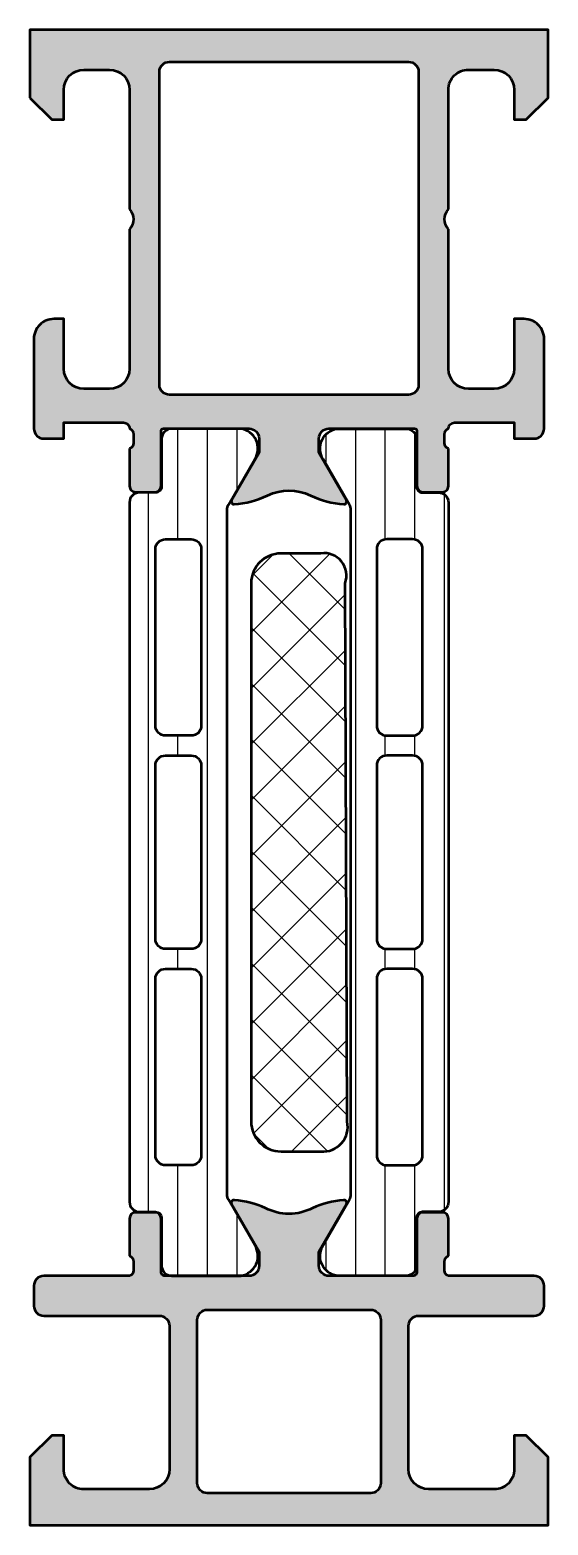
# Model space of a CAD drawing. Extents: x 0 to 26, y 0 to 75.
import ezdxf

# ---------------------------------------------------------------- set-up
doc = ezdxf.new("R2010")
doc.units = 0
for name, color, linetype, lineweight in [('0S-Alu contour', 7, 'Continuous', 50), ('0S-Alu hatch', 252, 'Continuous', 25), ('0S-Plastic contour', 254, 'Continuous', 50), ('0S-Plastic hatch', 253, 'Continuous', 25), ('0S-PT contour', 91, 'Continuous', 50), ('0S-PT hatch', 103, 'Continuous', 25)]:
    doc.layers.add(name, color=color, linetype=linetype, lineweight=lineweight)
pattern_1 = [(90, (0, 0), (-1.4859, 0), [])]

# ---------------------------------------------------------------- blocks, each defined once
blk = doc.blocks.new('345280__02117BA4_7943_4CB7_8D23_89E5C9077E85_')
at = {"layer": '0S-Alu hatch'}
h = blk.add_hatch(color=256, dxfattribs=at)
edge = h.paths.add_edge_path()
edge.add_line((6.10351562536e-05, 71.59996795654297), (1.100036621093753, 70.49999237060545))
edge.add_line((1.100036621093753, 70.49999237060545), (1.700012207031246, 70.49999237060545))
edge.add_line((1.700012207031246, 70.49999237060545), (1.700012202610871, 72.00035610491898))
edge.add_ellipse((2.7000986063068, 72.00035610491899), major_axis=(-1.000086403695929, 0), ratio=1, start_angle=270, end_angle=360, ccw=False)
edge.add_line((2.7000986063068, 73.00044250861492), (4.00006103515625, 73.00044250488281))
edge.add_ellipse((4.000006226468013, 72.00038769658362), major_axis=(-1.000054809801096, 0), ratio=1, start_angle=180, end_angle=269.99685986559194, ccw=False)
edge.add_line((5.000061036269109, 72.00038769658362), (5.00006103515625, 66))
edge.add_ellipse((4.475221694837891, 65.5), major_axis=(-0.724883668698509, 0), ratio=1, start_angle=136.3884232636867, end_angle=223.6115767363134, ccw=False)
edge.add_line((5.00006103515625, 65), (5.000061036884734, 58.00005879772896))
edge.add_ellipse((4.000002237427281, 58.00005879772896), major_axis=(-1.000058799457453, 0), ratio=1, start_angle=90.00000016859627, end_angle=180, ccw=False)
edge.add_line((4.000002240370014, 56.9999999982715), (2.700099677600191, 56.99999999617478))
edge.add_ellipse((2.700099677600191, 58.00008747056895), major_axis=(-1.000087474394163, 0), ratio=1, start_angle=0, end_angle=90, ccw=False)
edge.add_line((1.700012203206028, 58.00008747056895), (1.70001220703125, 60.5))
edge.add_line((1.70001220703125, 60.5), (1.200099677600194, 60.50000000382521))
edge.add_arc((1.200099677600194, 59.49991252943105), 1.000087474394163, 90, 180.000777112258)
edge.add_line((0.2000122032980185, 59.49989896507705), (0.2000732416993047, 54.99997010709593))
edge.add_arc((0.7000425015668515, 54.99997688836303), 0.4999692599135352, 180.0007771239829, 269.9995628678931)
edge.add_line((0.7000386871041141, 54.50000762846404), (1.700073242187503, 54.5))
edge.add_line((1.700073242187503, 54.5), (1.700073242187496, 55.29999542236328))
edge.add_line((1.700073242187496, 55.29999542236328), (4.699668299819463, 55.29999542236328))
edge.add_ellipse((4.69985643044568, 54.99980727042903), major_axis=(-0.3001882108858331, 0), ratio=1, start_angle=180.0000112296391, end_angle=270.0359077778344, ccw=False)
edge.add_ellipse((4.921208194788937, 54.73228661948429), major_axis=(-0.2788951693102386, 0), ratio=1, start_angle=178.8354106259054, end_angle=253.5801304207306, ccw=False)
edge.add_line((5.20004575429145, 54.72661820918961), (5.200045641332035, 54.27302421148573))
edge.add_ellipse((4.921177545688869, 54.26736355200883), major_axis=(-0.2789255417371446, 0), ratio=1, start_angle=106.4245945553555, end_angle=181.1628700728533, ccw=False)
edge.add_line((5.000044641332038, 53.9998202114859), (5.000044641332031, 52.1198092114774))
edge.add_arc((5.300044641332029, 52.11980921147739), 0.2999999999999971, 180, 269.9999999999997)
edge.add_line((5.300044641332027, 51.81980921147739), (6.280018960374821, 51.8198092114774))
edge.add_arc((6.280018960374821, 52.1198092114774), 0.3000000000000043, 270, 360)
edge.add_line((6.580018960374825, 52.1198092114774), (6.580018960374816, 54.87998474121093))
edge.add_ellipse((6.700018960374821, 54.87998474121093), major_axis=(-0.1200000000000045, 0), ratio=1, start_angle=270, end_angle=360, ccw=False)
edge.add_line((6.700018960374821, 54.99998474121094), (11.00001288225367, 54.99998474137688))
edge.add_ellipse((11.00001288225367, 54.49999762360295), major_axis=(-0.4999871177739266, 0), ratio=1, start_angle=180, end_angle=270.0000000000004, ccw=False)
edge.add_line((11.5000000000276, 54.49999762360296), (11.5, 53.79998779296876))
edge.add_line((11.5, 53.79998779296876), (10.12138789753268, 51.41215374551815))
edge.add_arc((10.24176552749369, 51.3426539167056), 0.1390000000000036, 150.0000814796167, 274.1947585652781)
edge.add_arc((9.911377009766287, 55.84733126901118), 4.655777016969164, 274.1947585652781, 295.5709617362496)
edge.add_ellipse((13.00001525878906, 49.39245261149504), major_axis=(-2.49999999999998, 0), ratio=1, start_angle=244.4290382637505, end_angle=295.57096173624956, ccw=False)
edge.add_arc((16.08865350781184, 55.8473312690112), 4.655777016969185, 244.4290382637504, 265.8052414347218)
edge.add_arc((15.75826499008443, 51.3426539167056), 0.1390000000000028, 265.8052414347202, 389.9999185203833)
edge.add_line((15.87864262004544, 51.41215374551815), (14.50003051757813, 53.79998779296875))
edge.add_line((14.50003051757813, 53.79998779296875), (14.5000305173399, 54.50000780482098))
edge.add_ellipse((15.00000745426179, 54.50000780482099), major_axis=(-0.4999769369218896, 0), ratio=1, start_angle=270.00009934834395, end_angle=360, ccw=False)
edge.add_line((15.00000658732393, 54.99998474174212), (19.29995041597405, 54.99999219708159))
edge.add_ellipse((19.29995062403276, 54.87999219708178), major_axis=(-0.1200000000000002, 0), ratio=1, start_angle=180, end_angle=270.0000993407138, ccw=False)
edge.add_line((19.41995062403276, 54.87999219708177), (19.41995062403275, 52.11980940966798))
edge.add_arc((19.71995062403277, 52.11980940966798), 0.3000000000000114, 180, 270)
edge.add_line((19.71995062403277, 51.81980940966797), (20.69992494307554, 51.81980940966798))
edge.add_arc((20.69992494307554, 52.11980940966798), 0.3000000000000043, 270, 360)
edge.add_line((20.99992494307555, 52.11980940966798), (20.99992494307555, 53.99982040967648))
edge.add_ellipse((21.07879203871872, 54.26736375019942), major_axis=(-0.2789255417371511, 0), ratio=1, start_angle=-1.1628700728908825, end_angle=73.57540544464513, ccw=False)
edge.add_line((20.79992394307555, 54.2730244096765), (20.79992394307555, 54.72661840967632))
edge.add_ellipse((21.07876138961857, 54.73228681767485), major_axis=(-0.2788950563274125, 0), ratio=1, start_angle=-73.58012358032482, end_angle=1.1645893741288091, ccw=False)
edge.add_ellipse((21.30011295577001, 54.99980740966796), major_axis=(-0.3001880126953296, 0), ratio=1, start_angle=270, end_angle=360, ccw=False)
edge.add_line((21.30011295577001, 55.29999542236328), (24.29998779296875, 55.29999542236328))
edge.add_line((24.29998779296875, 55.29999542236328), (24.29998779296875, 54.5))
edge.add_line((24.29998779296875, 54.5), (25.30002234805214, 54.50000762846404))
edge.add_arc((25.3000185335894, 54.99997688836302), 0.4999692599135264, 270.0004371321072, 359.999222876017)
edge.add_line((25.79998779345694, 54.99997010709385), (25.80004883185823, 59.49989896507516))
edge.add_arc((24.79996135755606, 59.49991252943105), 1.000087474394157, 359.9992228877419, 450)
edge.add_line((24.79996135755606, 60.50000000382521), (24.300048828125, 60.5))
edge.add_line((24.300048828125, 60.5), (24.30004883195021, 58.00008747056894))
edge.add_ellipse((23.29996135755605, 58.00008747056895), major_axis=(-1.000087474394156, 0), ratio=1, start_angle=90, end_angle=180, ccw=False)
edge.add_line((23.29996135755605, 56.99999999617479), (22.00005879478624, 56.99999999827151))
edge.add_ellipse((22.00005879772897, 58.00005879772896), major_axis=(-1.000058799457455, 0), ratio=1, start_angle=0, end_angle=89.99999983140373, ccw=False)
edge.add_line((20.99999999827151, 58.00005879772896), (21, 65))
edge.add_ellipse((21.52483934031836, 65.5), major_axis=(-0.7248836686985115, 0), ratio=1, start_angle=-43.61157673631311, end_angle=43.611576736313225, ccw=False)
edge.add_line((21, 66), (20.99999999888713, 72.00038769658362))
edge.add_ellipse((22.00005480868824, 72.00038769658362), major_axis=(-1.00005480980111, 0), ratio=1, start_angle=269.99999999999983, end_angle=360, ccw=False)
edge.add_line((22.00005480868824, 73.00044250638474), (23.29996243000489, 73.00044250861491))
edge.add_ellipse((23.29996242884945, 72.00035610491898), major_axis=(-1.000086403695931, 0), ratio=1, start_angle=180, end_angle=269.99999993380396, ccw=False)
edge.add_line((24.30004883254538, 72.00035610491898), (24.300048828125, 70.49999237060545))
edge.add_line((24.300048828125, 70.49999237060545), (24.9000244140625, 70.49999237060545))
edge.add_line((24.9000244140625, 70.49999237060545), (26, 71.59996795654297))
edge.add_line((26, 71.59996795654297), (26, 75))
edge.add_line((26, 75), (6.10351562536e-05, 75))
edge.add_line((6.10351562536e-05, 75), (6.10351562536e-05, 71.59996795654297))
edge = h.paths.add_edge_path()
edge.add_line((6.500045776359678, 57.19999968910979), (6.500045776367191, 72.89999389648438))
edge.add_ellipse((7.000048517234795, 72.89999115561677), major_axis=(-0.5000027408751163, 0), ratio=1, start_angle=270.0000000000354, end_angle=359.99968592151924, ccw=False)
edge.add_line((7.000048517234485, 73.39999389649189), (19.00001251792145, 73.39999389649188))
edge.add_ellipse((19.00001251792145, 72.89999115561675), major_axis=(-0.5000027408751322, 0), ratio=1, start_angle=180, end_angle=269.9999999999996, ccw=False)
edge.add_line((19.50001525879658, 72.89999115561675), (19.50001525879657, 57.19999968910979))
edge.add_ellipse((19.00001251792146, 57.19999968910979), major_axis=(-0.5000027408751109, 0), ratio=1, start_angle=90.00000000003581, end_angle=180, ccw=False)
edge.add_line((19.00001251792177, 56.69999694823467), (7.000048517234793, 56.69999694823466))
edge.add_ellipse((7.000048517234793, 57.19999968910979), major_axis=(-0.500002740875118, 0), ratio=1, start_angle=0, end_angle=90, ccw=False)
at = {"layer": '0S-Alu contour', "color": 7}
for points in [[(24.30004883254538, 72.00035610491898), (24.300048828125, 70.49999237060545), (24.9000244140625, 70.49999237060545), (26, 71.59996795654297), (26, 75), (6.10351562536e-05, 75), (6.10351562536e-05, 71.59996795654297)], [(2.7000986063068, 73.00044250861492), (4.00006103515625, 73.00044250488281)], [(6.500045776359678, 57.19999968910979), (6.500045776367191, 72.89999389648438)], [(7.000048517234485, 73.39999389649189), (19.00001251792145, 73.39999389649188)], [(19.50001525879658, 72.89999115561675), (19.50001525879657, 57.19999968910979)], [(22.00005480868824, 73.00044250638474), (23.29996243000489, 73.00044250861491)], [(6.10351562536e-05, 71.59996795654297), (1.100036621093753, 70.49999237060545), (1.700012207031246, 70.49999237060545), (1.700012202610871, 72.00035610491898)], [(5.000061036269109, 72.00038769658362), (5.00006103515625, 66)], [(21, 66), (20.99999999888713, 72.00038769658362)], [(5.00006103515625, 65), (5.000061036884734, 58.00005879772896)], [(20.99999999827151, 58.00005879772896), (21, 65)], [(1.700012203206028, 58.00008747056895), (1.70001220703125, 60.5), (1.200099677600194, 60.50000000382521)], [(24.79996135755606, 60.50000000382521), (24.300048828125, 60.5), (24.30004883195021, 58.00008747056894)], [(0.2000122032980185, 59.49989896507705), (0.2000732416993047, 54.99997010709593)], [(25.79998779345694, 54.99997010709385), (25.80004883185823, 59.49989896507516)], [(4.000002240370014, 56.9999999982715), (2.700099677600191, 56.99999999617478)], [(19.00001251792177, 56.69999694823467), (7.000048517234793, 56.69999694823466)], [(23.29996135755605, 56.99999999617479), (22.00005879478624, 56.99999999827151)], [(0.7000386871041141, 54.50000762846404), (1.700073242187503, 54.5), (1.700073242187496, 55.29999542236328), (4.699668299819463, 55.29999542236328)], [(6.580018960374825, 52.1198092114774), (6.580018960374816, 54.87998474121093)], [(6.700018960374821, 54.99998474121094), (11.00001288225367, 54.99998474137688)], [(15.00000658732393, 54.99998474174212), (19.29995041597405, 54.99999219708159)], [(19.41995062403276, 54.87999219708177), (19.41995062403275, 52.11980940966798)], [(21.30011295577001, 55.29999542236328), (24.29998779296875, 55.29999542236328), (24.29998779296875, 54.5), (25.30002234805214, 54.50000762846404)], [(5.20004575429145, 54.72661820918961), (5.200045641332035, 54.27302421148573)], [(11.5000000000276, 54.49999762360296), (11.5, 53.79998779296876), (10.12138789753268, 51.41215374551815)], [(15.87864262004544, 51.41215374551815), (14.50003051757813, 53.79998779296875), (14.5000305173399, 54.50000780482098)], [(20.79992394307555, 54.2730244096765), (20.79992394307555, 54.72661840967632)], [(5.000044641332038, 53.9998202114859), (5.000044641332031, 52.1198092114774)], [(20.99992494307555, 52.11980940966798), (20.99992494307555, 53.99982040967648)], [(5.300044641332027, 51.81980921147739), (6.280018960374821, 51.8198092114774)], [(19.71995062403277, 51.81980940966797), (20.69992494307554, 51.81980940966798)]]:
    blk.add_lwpolyline(points, dxfattribs=at)
at = {"layer": '0S-Alu contour', "color": 7, "extrusion": (0, 0, -1)}
for centre, radius, start, end in [((-2.7000986063068, 72.00035610491899), 1.000086403695929, 0, 90), ((-4.000006226468013, 72.00038769658362), 1.000054809801096, 90.00314013440806, 180), ((-7.000048517234795, 72.89999115561677), 0.5000027408751163, 0.0003140784807261, 89.99999999996459), ((-19.00001251792145, 72.89999115561675), 0.5000027408751322, 90.0000000000004, 180), ((-22.00005480868824, 72.00038769658362), 1.00005480980111, 0, 90.00000000000018), ((-23.29996242884945, 72.00035610491898), 1.000086403695931, 90.00000006619604, 180), ((-4.475221694837891, 65.5), 0.724883668698509, 136.3884232636866, 223.6115767363133), ((-21.52483934031836, 65.5), 0.7248836686985115, 316.3884232636868, 43.6115767363132), ((-2.700099677600191, 58.00008747056895), 1.000087474394163, 270, 0), ((-4.000002237427281, 58.00005879772896), 1.000058799457453, 180, 269.9999998314037), ((-22.00005879772897, 58.00005879772896), 1.000058799457455, 270.0000001685963, 0), ((-23.29996135755605, 58.00008747056895), 1.000087474394156, 180, 270), ((-7.000048517234793, 57.19999968910979), 0.500002740875118, 270, 0), ((-19.00001251792146, 57.19999968910979), 0.5000027408751109, 180, 269.9999999999642), ((-4.69985643044568, 54.99980727042903), 0.3001882108858331, 89.9640922221656, 179.9999887703609), ((-4.921208194788937, 54.73228661948429), 0.2788951693102386, 106.4198695792694, 181.1645893740947), ((-6.700018960374821, 54.87998474121093), 0.1200000000000045, 0, 90), ((-11.00001288225367, 54.49999762360295), 0.4999871177739266, 89.99999999999959, 180), ((-15.00000745426179, 54.50000780482099), 0.4999769369218896, 0, 89.99990065165606), ((-19.29995062403276, 54.87999219708178), 0.1200000000000002, 89.99990065928618, 180), ((-21.07876138961857, 54.73228681767485), 0.2788950563274125, 358.8354106258712, 73.58012358032485), ((-21.30011295577001, 54.99980740966796), 0.3001880126953296, 0, 90), ((-4.921177545688869, 54.26736355200883), 0.2789255417371446, 178.8371299271467, 253.5754054446445), ((-21.07879203871872, 54.26736375019942), 0.2789255417371511, 286.4245945553549, 1.162870072890926), ((-13.00001525878906, 49.39245261149504), 2.49999999999998, 64.42903826375044, 115.5709617362495)]:
    blk.add_arc(centre, radius, start, end, dxfattribs=at)
at = {"layer": '0S-Alu contour', "color": 7}
for centre, radius, start, end in [((1.200099677600194, 59.49991252943105), 1.000087474394163, 90, 180.000777112258), ((24.79996135755606, 59.49991252943105), 1.000087474394157, 359.9992228877419, 90), ((0.7000425015668515, 54.99997688836303), 0.4999692599135352, 180.0007771239829, 269.9995628678931), ((25.3000185335894, 54.99997688836302), 0.4999692599135264, 270.0004371321072, 359.999222876017), ((5.300044641332029, 52.11980921147739), 0.2999999999999971, 180, 269.9999999999997), ((6.280018960374821, 52.1198092114774), 0.3000000000000043, 270, 0), ((19.71995062403277, 52.11980940966798), 0.3000000000000114, 180, 270), ((20.69992494307554, 52.11980940966798), 0.3000000000000043, 270, 0), ((10.24176552749369, 51.3426539167056), 0.1390000000000036, 150.0000814796167, 274.1947585652781), ((9.911377009766287, 55.84733126901118), 4.655777016969164, 274.1947585652781, 295.5709617362496), ((16.08865350781184, 55.8473312690112), 4.655777016969185, 244.4290382637504, 265.8052414347218), ((15.75826499008443, 51.3426539167056), 0.1390000000000028, 265.8052414347202, 29.99991852038329)]:
    blk.add_arc(centre, radius, start, end, dxfattribs=at)
blk = doc.blocks.new('284015__E345E0CE_6C3F_4135_929A_AAC43158AAD7___57F3B241_B2FA_4C44_937C_EF98BE8E2822_')
at = {"layer": '0S-Plastic hatch'}
h = blk.add_hatch(dxfattribs=at)
h.set_pattern_fill('ANSI31', color=256, scale=0.4680000000000001, angle=45, style=0)
h.set_pattern_definition(pattern_1)
edge = h.paths.add_edge_path()
edge.add_line((4.998753296261073, 51.29235625681001), (4.999865985749884, 16.20985754730763))
edge.add_arc((5.499863306596385, 16.20987340540702), 0.4999973210979817, 180.0018172140356, 270.0020240769152)
edge.add_line((5.499880969904986, 15.70987608462103), (6.310215696802737, 15.70990471116902))
edge.add_ellipse((6.310226294848298, 15.40990471135622), major_axis=(-0.299999999999997, 0), ratio=1, start_angle=180.0020752978986, end_angle=270.0020240776062, ccw=False)
edge.add_line((6.610226294651504, 15.40991557759061), (6.609981274070682, 13.00991718420743))
edge.add_arc((7.109977251276919, 13.00993265482482), 0.499995977445579, 180.0017728165192, 270.0020872367505)
edge.add_line((7.109995465707159, 12.50993667771101), (10.58653949695266, 12.51006332527389))
edge.add_arc((10.44419299607088, 13.49987624474459), 0.9999960709244797, 278.1836833497854, 392.7290913977269)
edge.add_line((11.28542606229113, 14.04054164049512), (9.966873632834734, 16.32415072974448))
edge.add_ellipse((10.39987729408678, 16.57416638793888), major_axis=(-0.5000000000000542, 0), ratio=1, start_angle=0.0018117434855753345, end_angle=30.00207189723062, ccw=False)
edge.add_line((9.899877294336694, 16.57415057749437), (9.898790981943494, 50.92841828755782))
edge.add_ellipse((10.39879098169355, 50.92843409800091), major_axis=(-0.500000000000026, 0), ratio=1, start_angle=-29.997921301457893, end_angle=0.0018117430832944592, ccw=False)
edge.add_line((9.965769210052857, 51.17841838807767), (11.28415620783988, 53.46212298933271))
edge.add_arc((10.44288397718113, 54.00272744342726), 0.999996070924483, 327.2750591980419, 441.8204672459871)
edge.add_line((10.58515877409534, 54.99255067210369), (7.108614534479016, 54.99242402454716))
edge.add_arc((7.108632748909259, 54.49242804743337), 0.4999959774455592, 90.00208723675075, 180.0100001036723)
edge.add_line((6.608636779079232, 54.49234078076858), (6.609055647734549, 52.09245042205203))
edge.add_ellipse((6.309055652303845, 52.09239806199065), major_axis=(-0.2999999999999971, 0), ratio=1, start_angle=90.00202407656451, end_angle=180.010000035117, ccw=False)
edge.add_line((6.309066250343952, 51.79239806217784), (5.498732953798953, 51.79236943569536))
edge.add_arc((5.498750617107561, 51.29237211490939), 0.4999973210979666, 90.00202407691606, 180.0018172140356)
edge = h.paths.add_edge_path()
edge.add_line((8.599325365472938, 48.9512700664552), (8.599325365486182, 40.10128778940325))
edge.add_ellipse((8.099329004829613, 40.10128778940325), major_axis=(-0.4999963606565672, 0), ratio=1, start_angle=90, end_angle=180, ccw=False)
edge.add_line((8.099329004829613, 39.60129142874669), (6.799314686403125, 39.60129142848528))
edge.add_ellipse((6.799314686408219, 40.1012914305729), major_axis=(-0.5000000020876243, 0), ratio=1, start_angle=0, end_angle=89.99999999941622, ccw=False)
edge.add_line((6.299314684320595, 40.1012914305729), (6.299314684320593, 48.95130058403331))
edge.add_ellipse((6.799299425531524, 48.95130058403331), major_axis=(-0.4999847412109304, 0), ratio=1, start_angle=270, end_angle=360, ccw=False)
edge.add_line((6.799299425531524, 49.45128532524424), (8.099310106683882, 49.45128532524424))
edge.add_ellipse((8.099310106683882, 48.9512700664552), major_axis=(-0.5000152587890483, 0), ratio=1, start_angle=180, end_angle=270, ccw=False)
edge = h.paths.add_edge_path()
edge.add_line((6.299314684320579, 29.40128532524425), (6.299314684320593, 38.10129142875993))
edge.add_ellipse((6.799314684320593, 38.10129142875993), major_axis=(-0.5, 0), ratio=1, start_angle=270, end_angle=360, ccw=False)
edge.add_line((6.799314684320593, 38.60129142875993), (8.099325365472948, 38.60129142875993))
edge.add_ellipse((8.09932536547295, 38.10129142875995), major_axis=(-0.4999999999999858, 0), ratio=1, start_angle=180, end_angle=270.0000000000002, ccw=False)
edge.add_line((8.599325365472936, 38.10129142875995), (8.599325365472938, 29.40128532524426))
edge.add_ellipse((8.099325365472923, 29.40128532524426), major_axis=(-0.5000000000000142, 0), ratio=1, start_angle=90, end_angle=180, ccw=False)
edge.add_line((8.099325365472923, 28.90128532524425), (6.799314684320579, 28.90128532524425))
edge.add_ellipse((6.799314684320579, 29.40128532524425), major_axis=(-0.5, 0), ratio=1, start_angle=0, end_angle=90, ccw=False)
edge = h.paths.add_edge_path()
edge.add_line((6.299314684310204, 18.55129143127135), (6.299314684310205, 27.40128532406004))
edge.add_ellipse((6.799314686467512, 27.40128532406004), major_axis=(-0.5000000021573073, 0), ratio=1, start_angle=269.9981009105044, end_angle=360, ccw=False)
edge.add_line((6.799331259149825, 27.9012853259427), (8.09932900481928, 27.90128532595595))
edge.add_ellipse((8.099329004819284, 27.40128896529944), major_axis=(-0.4999963606565104, 0), ratio=1, start_angle=180, end_angle=270.0000000000004, ccw=False)
edge.add_line((8.599325365475792, 27.40128896529944), (8.599325365475792, 18.55128779010176))
edge.add_ellipse((8.099329004819174, 18.55128779010176), major_axis=(-0.4999963606566205, 0), ratio=1, start_angle=90.00000001210469, end_angle=180, ccw=False)
edge.add_line((8.099329004924806, 18.05129142944514), (6.799314686397823, 18.05129142918373))
edge.add_ellipse((6.799314686397826, 18.55129143127135), major_axis=(-0.5000000020876209, 0), ratio=1, start_angle=0, end_angle=89.99999999999972, ccw=False)
at = {"layer": '0S-Alu contour', "color": 7}
for points in [[(6.299314684320595, 40.1012914305729), (6.299314684320593, 48.95130058403331)], [(6.799299425531524, 49.45128532524424), (8.099310106683882, 49.45128532524424)], [(8.599325365472938, 48.9512700664552), (8.599325365486182, 40.10128778940325)], [(8.099329004829613, 39.60129142874669), (6.799314686403125, 39.60129142848528)], [(6.799314684320593, 38.60129142875993), (8.099325365472948, 38.60129142875993)], [(6.299314684320579, 29.40128532524425), (6.299314684320593, 38.10129142875993)], [(8.599325365472936, 38.10129142875995), (8.599325365472938, 29.40128532524426)], [(8.099325365472923, 28.90128532524425), (6.799314684320579, 28.90128532524425)], [(6.799331259149825, 27.9012853259427), (8.09932900481928, 27.90128532595595)], [(6.299314684310204, 18.55129143127135), (6.299314684310205, 27.40128532406004)], [(8.599325365475792, 27.40128896529944), (8.599325365475792, 18.55128779010176)], [(8.099329004924806, 18.05129142944514), (6.799314686397823, 18.05129142918373)]]:
    blk.add_lwpolyline(points, dxfattribs=at)
at = {"layer": '0S-Alu contour', "color": 7, "extrusion": (0, 0, -1)}
for centre, radius, start, end in [((-6.799299425531524, 48.95130058403331), 0.4999847412109304, 0, 90), ((-8.099310106683882, 48.9512700664552), 0.5000152587890483, 90, 180), ((-6.799314686408219, 40.1012914305729), 0.5000000020876243, 270.0000000005838, 0), ((-8.099329004829613, 40.10128778940325), 0.4999963606565672, 180, 270), ((-6.799314684320593, 38.10129142875993), 0.5, 0, 90), ((-8.09932536547295, 38.10129142875995), 0.4999999999999858, 89.9999999999998, 180), ((-6.799314684320579, 29.40128532524425), 0.5, 270, 0), ((-8.099325365472923, 29.40128532524426), 0.5000000000000142, 180, 270), ((-6.799314686467512, 27.40128532406004), 0.5000000021573073, 0, 90.00189908949562), ((-8.099329004819284, 27.40128896529944), 0.4999963606565104, 89.99999999999959, 180), ((-6.799314686397826, 18.55129143127135), 0.5000000020876209, 270.0000000000003, 0), ((-8.099329004819174, 18.55128779010176), 0.4999963606566205, 180, 269.9999999878953)]:
    blk.add_arc(centre, radius, start, end, dxfattribs=at)
at = {"layer": '0S-Plastic contour', "color": 7}
for points in [[(10.58515877409534, 54.99255067210369), (7.108614534479016, 54.99242402454716)], [(6.608636779079232, 54.49234078076858), (6.609055647734549, 52.09245042205203)], [(9.965769210052857, 51.17841838807767), (11.28415620783988, 53.46212298933271)], [(6.309066250343952, 51.79239806217784), (5.498732953798953, 51.79236943569536)], [(4.998753296261073, 51.29235625681001), (4.999865985749884, 16.20985754730763)], [(9.899877294336694, 16.57415057749437), (9.898790981943494, 50.92841828755782)], [(11.28542606229113, 14.04054164049512), (9.966873632834734, 16.32415072974448)], [(5.499880969904986, 15.70987608462103), (6.310215696802737, 15.70990471116902)], [(6.610226294651504, 15.40991557759061), (6.609981274070682, 13.00991718420743)], [(7.109995465707159, 12.50993667771101), (10.58653949695266, 12.51006332527389)]]:
    blk.add_lwpolyline(points, dxfattribs=at)
for centre, radius, start, end in [((7.108632748909259, 54.49242804743337), 0.4999959774455592, 90.00208723675075, 180.0100001036723), ((10.44288397718113, 54.00272744342726), 0.999996070924483, 327.2750591980419, 81.82046724598716), ((5.498750617107561, 51.29237211490939), 0.4999973210979666, 90.00202407691606, 180.0018172140356), ((5.499863306596385, 16.20987340540702), 0.4999973210979817, 180.0018172140356, 270.0020240769152), ((10.44419299607088, 13.49987624474459), 0.9999960709244797, 278.1836833497854, 32.72909139772688), ((7.109977251276919, 13.00993265482482), 0.499995977445579, 180.0017728165192, 270.0020872367505)]:
    blk.add_arc(centre, radius, start, end, dxfattribs=at)
at = {"layer": '0S-Plastic contour', "color": 7, "extrusion": (0, 0, -1)}
for centre, radius, start, end in [((-6.309055652303845, 52.09239806199065), 0.2999999999999971, 179.989999964883, 269.9979759234355), ((-10.39879098169355, 50.92843409800091), 0.500000000000026, 359.9981882569167, 29.99792130145795), ((-10.39987729408678, 16.57416638793888), 0.5000000000000542, 329.9979281027694, 359.9981882565144), ((-6.310226294848298, 15.40990471135622), 0.299999999999997, 89.99797592239378, 179.9979247021014)]:
    blk.add_arc(centre, radius, start, end, dxfattribs=at)
blk = doc.blocks.new('284015__4D407F57_F4A1_48A8_83D8_2DDCDBCB839B___C5C0A5E5_45DF_44CB_B0A4_6F3CD659991F_')
at = {"layer": '0S-Plastic hatch'}
h = blk.add_hatch(dxfattribs=at)
h.set_pattern_fill('ANSI31', color=256, scale=0.4680000000000001, angle=45, style=0)
h.set_pattern_definition(pattern_1)
edge = h.paths.add_edge_path()
edge.add_line((21.00124670373892, 51.29235625681002), (21.00013401425012, 16.20985754730763))
edge.add_ellipse((20.50013669340362, 16.20987340540702), major_axis=(-0.4999973210979808, 0), ratio=1, start_angle=89.99797592308488, end_angle=179.9981827859645, ccw=False)
edge.add_line((20.50011903009502, 15.70987608462104), (19.68978430319726, 15.70990471116902))
edge.add_arc((19.6897737051517, 15.40990471135622), 0.2999999999999952, 89.99797592239412, 179.9979246994671)
edge.add_line((19.3897737053485, 15.4099155776044), (19.39001872592932, 13.00991718418698))
edge.add_ellipse((18.89002274872309, 13.00993265482482), major_axis=(-0.4999959774455787, 0), ratio=1, start_angle=89.99791276324942, end_angle=179.9982271812194, ccw=False)
edge.add_line((18.89000453429284, 12.50993667771101), (15.41346050304734, 12.51006332527388))
edge.add_ellipse((15.55580700392911, 13.49987624474458), major_axis=(-0.9999960709244797, 0), ratio=1, start_angle=-32.729091397726904, end_angle=81.81631665021462, ccw=False)
edge.add_line((14.71457393770887, 14.04054164049512), (16.03312636716526, 16.32415072974447))
edge.add_arc((15.60012270591322, 16.57416638793888), 0.5000000000000516, 329.9979281027682, 359.9981882565144)
edge.add_line((16.1001227056633, 16.57415057749437), (16.1012090180565, 50.92841828755781))
edge.add_arc((15.60120901830645, 50.92843409800092), 0.5000000000000242, 359.9981882569167, 389.9979213014571)
edge.add_line((16.03423078994715, 51.17841838807767), (14.71584379216011, 53.46212298933274))
edge.add_ellipse((15.55711602281887, 54.00272744342726), major_axis=(-0.9999960709244838, 0), ratio=1, start_angle=-81.82046724598752, end_angle=32.72494080195622, ccw=False)
edge.add_line((15.41484122590467, 54.99255067210369), (18.89138546552098, 54.99242402454715))
edge.add_ellipse((18.89136725109074, 54.49242804743336), major_axis=(-0.4999959774455591, 0), ratio=1, start_angle=179.9899999648467, end_angle=269.9979127632489, ccw=False)
edge.add_line((19.39136322092087, 54.49234078136651), (19.39094435226555, 52.09245042260509))
edge.add_arc((19.69094434769615, 52.09239806199065), 0.2999999999999934, 179.9899998591892, 269.9979759230849)
edge.add_line((19.69093374965421, 51.79239806217785), (20.50126481427675, 51.79236943576924))
edge.add_ellipse((20.50124938289244, 51.29237211490941), major_axis=(-0.4999973210979623, 0), ratio=1, start_angle=179.9981827859645, end_angle=269.9982316841399, ccw=False)
edge = h.paths.add_edge_path()
edge.add_line((17.40067463452706, 48.9512700664552), (17.40067463451382, 40.10128778940325))
edge.add_arc((17.90067099517038, 40.10128778940325), 0.4999963606565672, 180, 270)
edge.add_line((17.90067099517038, 39.60129142874669), (19.20068531359688, 39.60129142848528))
edge.add_arc((19.20068531359178, 40.1012914305729), 0.5000000020876243, 270.0000000005838, 360)
edge.add_line((19.70068531567941, 40.1012914305729), (19.70068531567941, 48.95130058403331))
edge.add_arc((19.20070057446848, 48.95130058403331), 0.4999847412109304, 0, 90)
edge.add_line((19.20070057446848, 49.45128532524424), (17.90068989331612, 49.45128532524424))
edge.add_arc((17.90068989331612, 48.9512700664552), 0.5000152587890483, 90, 180)
edge = h.paths.add_edge_path()
edge.add_line((19.70068531567942, 29.40128532524425), (19.70068531567941, 38.10129142875993))
edge.add_arc((19.20068531567941, 38.10129142875993), 0.5, 0, 90)
edge.add_line((19.20068531567941, 38.60129142875993), (17.90067463452705, 38.60129142875992))
edge.add_arc((17.90067463452705, 38.10129142875993), 0.4999999999999858, 90, 180)
edge.add_line((17.40067463452706, 38.10129142875993), (17.40067463452706, 29.40128532524426))
edge.add_arc((17.90067463452708, 29.40128532524426), 0.5000000000000142, 180, 270)
edge.add_line((17.90067463452708, 28.90128532524425), (19.20068531567942, 28.90128532524425))
edge.add_arc((19.20068531567942, 29.40128532524425), 0.5, 270, 360)
edge = h.paths.add_edge_path()
edge.add_line((19.70068531568979, 18.55129143127135), (19.70068531568979, 27.4012853259375))
edge.add_arc((19.20068531353249, 27.40128532406004), 0.5000000021573073, 0, 89.9999999994154)
edge.add_line((19.20068531353759, 27.90128532621735), (17.90067099518072, 27.90128532595596))
edge.add_arc((17.90067099518072, 27.40128896529945), 0.4999963606565104, 89.9999999999992, 180)
edge.add_line((17.40067463452421, 27.40128896529945), (17.40067463452421, 18.55128779010176))
edge.add_arc((17.90067099518083, 18.55128779010176), 0.4999963606566205, 180, 269.9999999878953)
edge.add_line((17.90067099507519, 18.05129142944514), (19.20068531360218, 18.05129142918373))
edge.add_arc((19.20068531360217, 18.55129143127135), 0.5000000020876209, 270.0000000000004, 360)
at = {"layer": '0S-Alu contour', "color": 7}
for points in [[(17.40067463452706, 48.9512700664552), (17.40067463451382, 40.10128778940325)], [(19.20070057446848, 49.45128532524424), (17.90068989331612, 49.45128532524424)], [(19.70068531567941, 40.1012914305729), (19.70068531567941, 48.95130058403331)], [(17.90067099517038, 39.60129142874669), (19.20068531359688, 39.60129142848528)], [(19.20068531567941, 38.60129142875993), (17.90067463452705, 38.60129142875992)], [(17.40067463452706, 38.10129142875993), (17.40067463452706, 29.40128532524426)], [(19.70068531567942, 29.40128532524425), (19.70068531567941, 38.10129142875993)], [(17.90067463452708, 28.90128532524425), (19.20068531567942, 28.90128532524425)], [(19.20068531353759, 27.90128532621735), (17.90067099518072, 27.90128532595596)], [(17.40067463452421, 27.40128896529945), (17.40067463452421, 18.55128779010176)], [(19.70068531568979, 18.55129143127135), (19.70068531568979, 27.4012853259375)], [(17.90067099507519, 18.05129142944514), (19.20068531360218, 18.05129142918373)]]:
    blk.add_lwpolyline(points, dxfattribs=at)
for centre, radius, start, end in [((17.90068989331612, 48.9512700664552), 0.5000152587890483, 90, 180), ((19.20070057446848, 48.95130058403331), 0.4999847412109304, 0, 90), ((17.90067099517038, 40.10128778940325), 0.4999963606565672, 180, 270), ((19.20068531359178, 40.1012914305729), 0.5000000020876243, 270.0000000005838, 0), ((17.90067463452705, 38.10129142875993), 0.4999999999999858, 90, 180), ((19.20068531567941, 38.10129142875993), 0.5, 0, 90), ((17.90067463452708, 29.40128532524426), 0.5000000000000142, 180, 270), ((19.20068531567942, 29.40128532524425), 0.5, 270, 0), ((17.90067099518072, 27.40128896529945), 0.4999963606565104, 89.9999999999992, 180), ((19.20068531353249, 27.40128532406004), 0.5000000021573073, 0, 89.9999999994154), ((17.90067099518083, 18.55128779010176), 0.4999963606566205, 180, 269.9999999878953), ((19.20068531360217, 18.55129143127135), 0.5000000020876209, 270.0000000000004, 0)]:
    blk.add_arc(centre, radius, start, end, dxfattribs=at)
at = {"layer": '0S-Plastic contour', "color": 7}
for points in [[(15.41484122590467, 54.99255067210369), (18.89138546552098, 54.99242402454715)], [(19.39136322092087, 54.49234078136651), (19.39094435226555, 52.09245042260509)], [(16.03423078994715, 51.17841838807767), (14.71584379216011, 53.46212298933274)], [(19.69093374965421, 51.79239806217785), (20.50126481427675, 51.79236943576924)], [(21.00124670373892, 51.29235625681002), (21.00013401425012, 16.20985754730763)], [(16.1001227056633, 16.57415057749437), (16.1012090180565, 50.92841828755781)], [(14.71457393770887, 14.04054164049512), (16.03312636716526, 16.32415072974447)], [(19.3897737053485, 15.4099155776044), (19.39001872592932, 13.00991718418698)], [(20.50011903009502, 15.70987608462104), (19.68978430319726, 15.70990471116902)], [(18.89000453429284, 12.50993667771101), (15.41346050304734, 12.51006332527388)]]:
    blk.add_lwpolyline(points, dxfattribs=at)
at = {"layer": '0S-Plastic contour', "color": 7, "extrusion": (0, 0, -1)}
for centre, radius, start, end in [((-15.55711602281887, 54.00272744342726), 0.9999960709244838, 327.2750591980438, 81.82046724598764), ((-18.89136725109074, 54.49242804743336), 0.4999959774455592, 90.00208723675107, 180.0100000351534), ((-20.50124938289244, 51.29237211490941), 0.4999973210979623, 90.00176831586008, 180.0018172140356), ((-20.50013669340362, 16.20987340540702), 0.4999973210979808, 180.0018172140356, 270.0020240769151), ((-15.55580700392911, 13.49987624474458), 0.9999960709244797, 278.1836833497854, 32.72909139772688), ((-18.89002274872309, 13.00993265482482), 0.4999959774455787, 180.0017728187807, 270.0020872367506)]:
    blk.add_arc(centre, radius, start, end, dxfattribs=at)
at = {"layer": '0S-Plastic contour', "color": 7}
for centre, radius, start, end in [((19.69094434769615, 52.09239806199065), 0.2999999999999934, 179.9899998591892, 269.9979759230849), ((15.60120901830645, 50.92843409800092), 0.5000000000000242, 359.9981882569167, 29.99792130145712), ((15.60012270591322, 16.57416638793888), 0.5000000000000516, 329.9979281027682, 359.9981882565144), ((19.6897737051517, 15.40990471135622), 0.2999999999999952, 89.99797592239412, 179.9979246994671)]:
    blk.add_arc(centre, radius, start, end, dxfattribs=at)
blk = doc.blocks.new('382070__93250721_B3FE_472A_98DF_3BBA9EFE6592_')
at = {"layer": '0S-PT hatch'}
h = blk.add_hatch(dxfattribs=at)
h.set_pattern_fill('ANSI37', color=256, scale=0.625, angle=90, style=0)
h.set_pattern_definition([(135, (0, 0), (-1.403165018917055, -1.403165018917055), []), (225, (0, 0), (1.403165018917055, -1.403165018917055), [])])
edge = h.paths.add_edge_path()
edge.add_line((11.10053184751814, 47.24133491685141), (11.10053184751815, 20.24133491685141))
edge.add_arc((12.60053184751815, 20.24133491685141), 1.5, 180, 270)
edge.add_line((12.60053184751815, 18.74133491685141), (14.60053184751815, 18.74133491685141))
edge.add_arc((14.71131115435962, 19.97389001184443), 1.237523380392275, 264.864182348923, 372.480833450171)
edge.add_line((15.919589822467, 20.24133491685141), (15.81454339410322, 47.24133491685141))
edge.add_arc((14.76174422827577, 47.63053603289893), 1.12243645356858, 339.7115437493409, 458.257790208111)
edge.add_line((14.60053184751814, 48.74133491685141), (12.60053184751814, 48.74133491685141))
edge.add_arc((12.60053184751814, 47.24133491685141), 1.5, 90.00000000000007, 180)
at = {"layer": '0S-PT contour', "color": 7}
for points in [[(14.60053184751814, 48.74133491685141), (12.60053184751814, 48.74133491685141)], [(11.10053184751814, 47.24133491685141), (11.10053184751815, 20.24133491685141)], [(15.919589822467, 20.24133491685141), (15.81454339410322, 47.24133491685141)], [(12.60053184751815, 18.74133491685141), (14.60053184751815, 18.74133491685141)]]:
    blk.add_lwpolyline(points, dxfattribs=at)
for centre, radius, start, end in [((14.76174422827577, 47.63053603289893), 1.12243645356858, 339.7115437493409, 98.25779020811106), ((12.60053184751814, 47.24133491685141), 1.5, 90.00000000000007, 180), ((12.60053184751815, 20.24133491685141), 1.5, 180, 270), ((14.71131115435962, 19.97389001184443), 1.237523380392275, 264.864182348923, 12.48083345017105)]:
    blk.add_arc(centre, radius, start, end, dxfattribs=at)
blk = doc.blocks.new('345720__C1781928_C054_47A5_A637_E28B78B449B9_')
at = {"layer": '0S-Alu hatch'}
h = blk.add_hatch(color=256, dxfattribs=at)
edge = h.paths.add_edge_path()
edge.add_arc((0.7000998712031363, 11.9999962607098), 0.5000037408460365, 90.00000000000006, 180)
edge.add_line((0.2000961303570998, 11.9999962607098), (0.2000961303571, 11.00000374236689))
edge.add_arc((0.7000998712031375, 11.00000374237389), 0.5000037408460374, 180, 269.9999623152261)
edge.add_line((0.7000995423389856, 10.50000000152796), (6.49799621590334, 10.49999618812738))
edge.add_ellipse((6.499949753175418, 9.999949754717257), major_axis=(-0.500050249349068, 0), ratio=1, start_angle=180.0057572814017, end_angle=270.2238369557331, ccw=False)
edge.add_line((6.999999999999998, 10.00000000152461), (7.000000000085049, 2.8004310855384))
edge.add_ellipse((6.000012922924848, 2.8004310855384), major_axis=(-0.9999870771602009, 0), ratio=1, start_angle=90.00000000000011, end_angle=180, ccw=False)
edge.add_line((6.000012922924849, 1.8004440083782), (2.70001220703961, 1.800444008461703))
edge.add_ellipse((2.699963274361377, 2.800395075797671), major_axis=(-0.9999510685332296, 0), ratio=1, start_angle=-0.0028106035222208448, end_angle=90.00280377313692, ccw=False)
edge.add_line((1.70001220703125, 2.800444127682784), (1.70001220703125, 4.500437738053071))
edge.add_line((1.70001220703125, 4.500437738053071), (1.099975585937499, 4.500437738053071))
edge.add_line((1.099975585937499, 4.500437738053071), (0, 3.400447131745089))
edge.add_line((0, 3.400447131745089), (0, 0))
edge.add_line((0, 0), (26.00003051757813, 0))
edge.add_line((26.00003051757813, 0), (26.00003051757812, 3.400447131745092))
edge.add_line((26.00003051757812, 3.400447131745092), (24.90005493164063, 4.500437738053072))
edge.add_line((24.90005493164063, 4.500437738053072), (24.30001831054688, 4.500437738053073))
edge.add_line((24.30001831054688, 4.500437738053073), (24.30001831174998, 2.800395075797677))
edge.add_ellipse((23.30006724321674, 2.800395075797679), major_axis=(-0.9999510685332388, 0), ratio=1, start_angle=89.99719622734261, end_angle=180, ccw=False)
edge.add_line((23.30001831054687, 1.800444008461701), (20.00001759465328, 1.8004440083782))
edge.add_ellipse((20.00001759465328, 2.800431085538408), major_axis=(-0.9999870771602076, 0), ratio=1, start_angle=0, end_angle=90, ccw=False)
edge.add_line((19.00003051749307, 2.800431085538408), (19.00003051757813, 10.00000000154403))
edge.add_ellipse((19.50007694928444, 9.999949755100632), major_axis=(-0.5000464342307798, 0), ratio=1, start_angle=270.00575728554827, end_angle=359.99424271638264, ccw=False)
edge.add_line((19.50002670282425, 10.49999618680694), (25.29993097523914, 10.50000000152796))
edge.add_arc((25.29993064637499, 11.00000374237389), 0.5000037408460399, 270.0000376847742, 360)
edge.add_line((25.79993438722103, 11.00000374237389), (25.79993438722103, 11.99999626070979))
edge.add_arc((25.29993064637498, 11.99999626070979), 0.5000037408460436, 0, 90)
edge.add_line((25.29993064637498, 12.50000000155583), (20.99998392333983, 12.50000000154184))
edge.add_ellipse((21.0788509456572, 12.76754324695363), major_axis=(-0.2789254297741248, 0), ratio=1, start_angle=-1.16247916427659, end_angle=73.57541436804257, ccw=False)
edge.add_line((20.79998292333985, 12.77320200154181), (20.79998292333984, 13.22679600154184))
edge.add_ellipse((21.07885101898302, 13.23245666101891), major_axis=(-0.2789255417371579, 0), ratio=1, start_angle=-73.57540544464553, end_angle=1.1628700728890067, ccw=False)
edge.add_line((20.99998392333985, 13.50000000154186), (20.99998392333984, 15.38001100155035))
edge.add_arc((20.69998392333984, 15.38001100155035), 0.2999999999999971, 0, 90)
edge.add_line((20.69998392333984, 15.68001100155035), (19.72000960429706, 15.68001100155035))
edge.add_arc((19.72000960429705, 15.38001100155036), 0.2999999999999865, 89.99999999999935, 180)
edge.add_line((19.42000960429707, 15.38001100155036), (19.42000960429705, 12.70000032875813))
edge.add_ellipse((19.22000960429706, 12.70000032875813), major_axis=(-0.1999999999999993, 0), ratio=1, start_angle=89.99643066352291, end_angle=180, ccw=False)
edge.add_line((19.21999714496234, 12.50000032914622), (15.00009059906265, 12.50026321565317))
edge.add_ellipse((15.0000777168064, 13.00025033326114), major_axis=(-0.4999871177739309, 0), ratio=1, start_angle=0, end_angle=90.0014762358619, ccw=False)
edge.add_line((14.50009059903246, 13.00025033326114), (14.50009059906006, 13.70050793673478))
edge.add_line((14.50009059906006, 13.70050793673478), (15.88819122314453, 16.10477829133676))
edge.add_arc((15.76720702779611, 16.16509230692338), 0.1351848956070436, 333.5024575306186, 466.3715668851431)
edge.add_arc((16.08856985500821, 11.65292022821842), 4.655773508059613, 94.42814634386804, 114.2251022108758)
edge.add_ellipse((13.00000381469727, 18.19159866016314), major_axis=(-2.577885557761836, 0), ratio=1, start_angle=62.803729279063816, end_angle=117.19627072093499, ccw=False)
edge.add_arc((9.911437774386325, 11.65292022821831), 4.655773508059718, 65.7748977891252, 85.57185365617016)
edge.add_arc((10.23280060159881, 16.1650923069226), 0.135184895607043, 73.62843311639084, 206.4975424690198)
edge.add_line((10.11181640625001, 16.10477829133674), (11.50006008148193, 13.70026016389536))
edge.add_line((11.50006008148193, 13.70026016389536), (11.50006008173519, 13.00023967260231))
edge.add_ellipse((11.00008362427575, 13.00023967260232), major_axis=(-0.4999764574594358, 0), ratio=1, start_angle=89.99741135609861, end_angle=180, ccw=False)
edge.add_line((11.0000610351598, 12.50026321565317), (6.780010484007034, 12.50000032914618))
edge.add_ellipse((6.779998025097476, 12.70000032875812), major_axis=(-0.2000000000000028, 0), ratio=1, start_angle=0, end_angle=90.00356921467738, ccw=False)
edge.add_line((6.579998025097473, 12.70000032875812), (6.579998025097473, 15.38001100155035))
edge.add_arc((6.279998025097471, 15.38001100155035), 0.3000000000000016, 0, 90)
edge.add_line((6.279998025097471, 15.68001100155035), (5.300023706054686, 15.68001100155035))
edge.add_arc((5.300023706054686, 15.38001100155035), 0.3000000000000007, 90, 180)
edge.add_line((5.000023706054685, 15.38001100155035), (5.000023706054684, 13.50000000154185))
edge.add_ellipse((4.921156610411516, 13.23245666101891), major_axis=(-0.2789255417371474, 0), ratio=1, start_angle=178.8371299271139, end_angle=253.5754054446451, ccw=False)
edge.add_line((5.200024706054682, 13.22679600154185), (5.200024706054687, 12.77320200154186))
edge.add_ellipse((4.921156683737336, 12.76754324695364), major_axis=(-0.2789254297741246, 0), ratio=1, start_angle=106.4245856319547, end_angle=181.1624791642839, ccw=False)
edge.add_line((5.000023706054689, 12.50000000154184), (0.7000998712031361, 12.50000000155583))
edge = h.paths.add_edge_path()
edge.add_ellipse((8.900046071821725, 10.30037144833584), major_axis=(-0.5000693462826207, 0), ratio=1, start_angle=270.00794484588926, end_angle=359.992055154107, ccw=False)
edge.add_line((8.89997673034647, 10.80044078981088), (17.10003089904785, 10.80044078981088))
edge.add_ellipse((17.10003377167966, 10.30044366244269), major_axis=(-0.499997127376445, 0), ratio=1, start_angle=180, end_angle=270.0003291812485, ccw=False)
edge.add_line((17.6000308990561, 10.30044366244269), (17.60003089904785, 2.100444079987648))
edge.add_ellipse((17.09996155759538, 2.100513302213942), major_axis=(-0.5000693462435255, 0), ratio=1, start_angle=90.00794484332022, end_angle=179.9920688171016, ccw=False)
edge.add_line((17.10003089904821, 1.600443960777987), (8.89993858337887, 1.600443960777984))
edge.add_ellipse((8.89997386064014, 2.100441089835892), major_axis=(-0.4999971303024004, 0), ratio=1, start_angle=0, end_angle=89.99595750042812, ccw=False)
edge.add_line((8.39997673033774, 2.100441089835892), (8.39997673034668, 10.30044078981112))
at = {"layer": '0S-Alu contour', "color": 7}
for points in [[(10.11181640625001, 16.10477829133674), (11.50006008148193, 13.70026016389536), (11.50006008173519, 13.00023967260231)], [(14.50009059903246, 13.00025033326114), (14.50009059906006, 13.70050793673478), (15.88819122314453, 16.10477829133676)], [(5.000023706054685, 15.38001100155035), (5.000023706054684, 13.50000000154185)], [(6.279998025097471, 15.68001100155035), (5.300023706054686, 15.68001100155035)], [(6.579998025097473, 12.70000032875812), (6.579998025097473, 15.38001100155035)], [(19.42000960429707, 15.38001100155036), (19.42000960429705, 12.70000032875813)], [(20.69998392333984, 15.68001100155035), (19.72000960429706, 15.68001100155035)], [(20.99998392333985, 13.50000000154186), (20.99998392333984, 15.38001100155035)], [(5.200024706054682, 13.22679600154185), (5.200024706054687, 12.77320200154186)], [(20.79998292333985, 12.77320200154181), (20.79998292333984, 13.22679600154184)], [(5.000023706054689, 12.50000000154184), (0.7000998712031358, 12.50000000155583)], [(11.0000610351598, 12.50026321565317), (6.780010484007034, 12.50000032914618)], [(19.21999714496234, 12.50000032914622), (15.00009059906265, 12.50026321565317)], [(25.29993064637498, 12.50000000155583), (20.99998392333983, 12.50000000154184)], [(0.2000961303570998, 11.9999962607098), (0.2000961303571, 11.00000374236689)], [(25.79993438722103, 11.00000374237389), (25.79993438722103, 11.99999626070979)], [(0.7000995423389856, 10.50000000152796), (6.497996215903339, 10.49999618812738)], [(8.89997673034647, 10.80044078981088), (17.10003089904785, 10.80044078981088)], [(19.50002670282425, 10.49999618680694), (25.29993097523914, 10.50000000152796)], [(6.999999999999998, 10.00000000152461), (7.000000000085049, 2.8004310855384)], [(8.39997673033774, 2.100441089835892), (8.39997673034668, 10.30044078981112)], [(17.6000308990561, 10.30044366244269), (17.60003089904785, 2.100444079987648)], [(19.00003051749307, 2.800431085538408), (19.00003051757813, 10.00000000154403)], [(1.70001220703125, 2.800444127682784), (1.70001220703125, 4.500437738053071), (1.099975585937499, 4.500437738053071), (0, 3.400447131745089), (0, 0), (26.00003051757813, 0), (26.00003051757812, 3.400447131745092), (24.90005493164063, 4.500437738053072), (24.30001831054688, 4.500437738053073), (24.30001831174998, 2.800395075797677)], [(6.000012922924849, 1.8004440083782), (2.70001220703961, 1.800444008461703)], [(17.10003089904821, 1.600443960777987), (8.89993858337887, 1.600443960777984)], [(23.30001831054687, 1.800444008461701), (20.00001759465328, 1.8004440083782)]]:
    blk.add_lwpolyline(points, dxfattribs=at)
for centre, radius, start, end in [((10.23280060159881, 16.1650923069226), 0.135184895607043, 73.62843311639084, 206.4975424690198), ((9.911437774386325, 11.65292022821831), 4.655773508059718, 65.7748977891252, 85.57185365617016), ((16.08856985500821, 11.65292022821842), 4.655773508059613, 94.42814634386804, 114.2251022108758), ((15.76720702779611, 16.16509230692338), 0.1351848956070436, 333.5024575306186, 106.3715668851431), ((5.300023706054686, 15.38001100155035), 0.3000000000000007, 90, 180), ((6.279998025097471, 15.38001100155035), 0.3000000000000016, 0, 90), ((19.72000960429705, 15.38001100155036), 0.2999999999999865, 89.99999999999935, 180), ((20.69998392333984, 15.38001100155035), 0.2999999999999971, 0, 90), ((0.7000998712031363, 11.9999962607098), 0.5000037408460365, 90.00000000000006, 180), ((25.29993064637498, 11.99999626070979), 0.5000037408460436, 0, 90), ((0.7000998712031375, 11.00000374237389), 0.5000037408460374, 180, 269.9999623152261), ((25.29993064637499, 11.00000374237389), 0.5000037408460399, 270.0000376847742, 0)]:
    blk.add_arc(centre, radius, start, end, dxfattribs=at)
at = {"layer": '0S-Alu contour', "color": 7, "extrusion": (0, 0, -1)}
for centre, radius, start, end in [((-13.00000381469727, 18.19159866016314), 2.577885557761836, 242.803729279065, 297.1962707209362), ((-4.921156610411516, 13.23245666101891), 0.2789255417371474, 106.4245945553549, 181.1628700728862), ((-21.07885101898302, 13.23245666101891), 0.2789255417371579, 358.837129927111, 73.57540544464557), ((-4.921156683737336, 12.76754324695364), 0.2789254297741246, 178.8375208357161, 253.5754143680453), ((-11.00008362427575, 13.00023967260232), 0.4999764574594359, 180, 270.0025886439014), ((-15.0000777168064, 13.00025033326114), 0.4999871177739309, 269.9985237641381, 0), ((-21.0788509456572, 12.76754324695363), 0.2789254297741248, 286.4245856319574, 1.162479164276719), ((-6.779998025097476, 12.70000032875812), 0.2000000000000028, 269.9964307853226, 0), ((-19.22000960429706, 12.70000032875813), 0.1999999999999993, 180, 270.0035693364772), ((-6.499949753175418, 9.999949754717257), 0.500050249349068, 89.77616304426694, 179.9942427185983), ((-8.900046071821725, 10.30037144833584), 0.5000693462826207, 0.0079448458930119, 89.99205515411074), ((-17.10003377167966, 10.30044366244269), 0.499997127376445, 89.9996708187515, 180), ((-19.50007694928444, 9.999949755100632), 0.5000464342307798, 0.0057572836173414, 89.99424271445176), ((-2.699963274361377, 2.800395075797671), 0.9999510685332296, 269.9971962268631, 0.002810603522249), ((-6.000012922924848, 2.8004310855384), 0.9999870771602009, 180, 269.9999999999999), ((-20.00001759465328, 2.800431085538408), 0.9999870771602076, 270, 0), ((-23.30006724321674, 2.800395075797679), 0.9999510685332388, 180, 270.0028037726574), ((-8.89997386064014, 2.100441089835892), 0.4999971303024005, 270.004042499572, 0), ((-17.09996155759538, 2.100513302213942), 0.5000693462435255, 180.0079311828985, 269.9920551566798)]:
    blk.add_arc(centre, radius, start, end, dxfattribs=at)
blk = doc.blocks.new('382070__A1616CA0_EB98_4AC4_BEFE_99D4DE187968_')
at = {"layer": '0S-Alu contour', "color": 7}
for name in ['345280__02117BA4_7943_4CB7_8D23_89E5C9077E85_', '345720__C1781928_C054_47A5_A637_E28B78B449B9_']:
    blk.add_blockref(name, (0, 0), dxfattribs=at)
at = {"layer": '0S-Plastic contour', "color": 7}
for name in ['284015__E345E0CE_6C3F_4135_929A_AAC43158AAD7___57F3B241_B2FA_4C44_937C_EF98BE8E2822_', '284015__4D407F57_F4A1_48A8_83D8_2DDCDBCB839B___C5C0A5E5_45DF_44CB_B0A4_6F3CD659991F_']:
    blk.add_blockref(name, (0, 0), dxfattribs=at)
at = {"layer": '0S-PT contour', "color": 7}
blk.add_blockref('382070__93250721_B3FE_472A_98DF_3BBA9EFE6592_', (0, 0), dxfattribs=at)

msp = doc.modelspace()

# ---------------------------------------------------------------- block references
at = {"layer": '0S-Alu contour', "color": 7}
msp.add_blockref('382070__A1616CA0_EB98_4AC4_BEFE_99D4DE187968_', (0, 0), dxfattribs=at)

doc.saveas('drawing.dxf')
